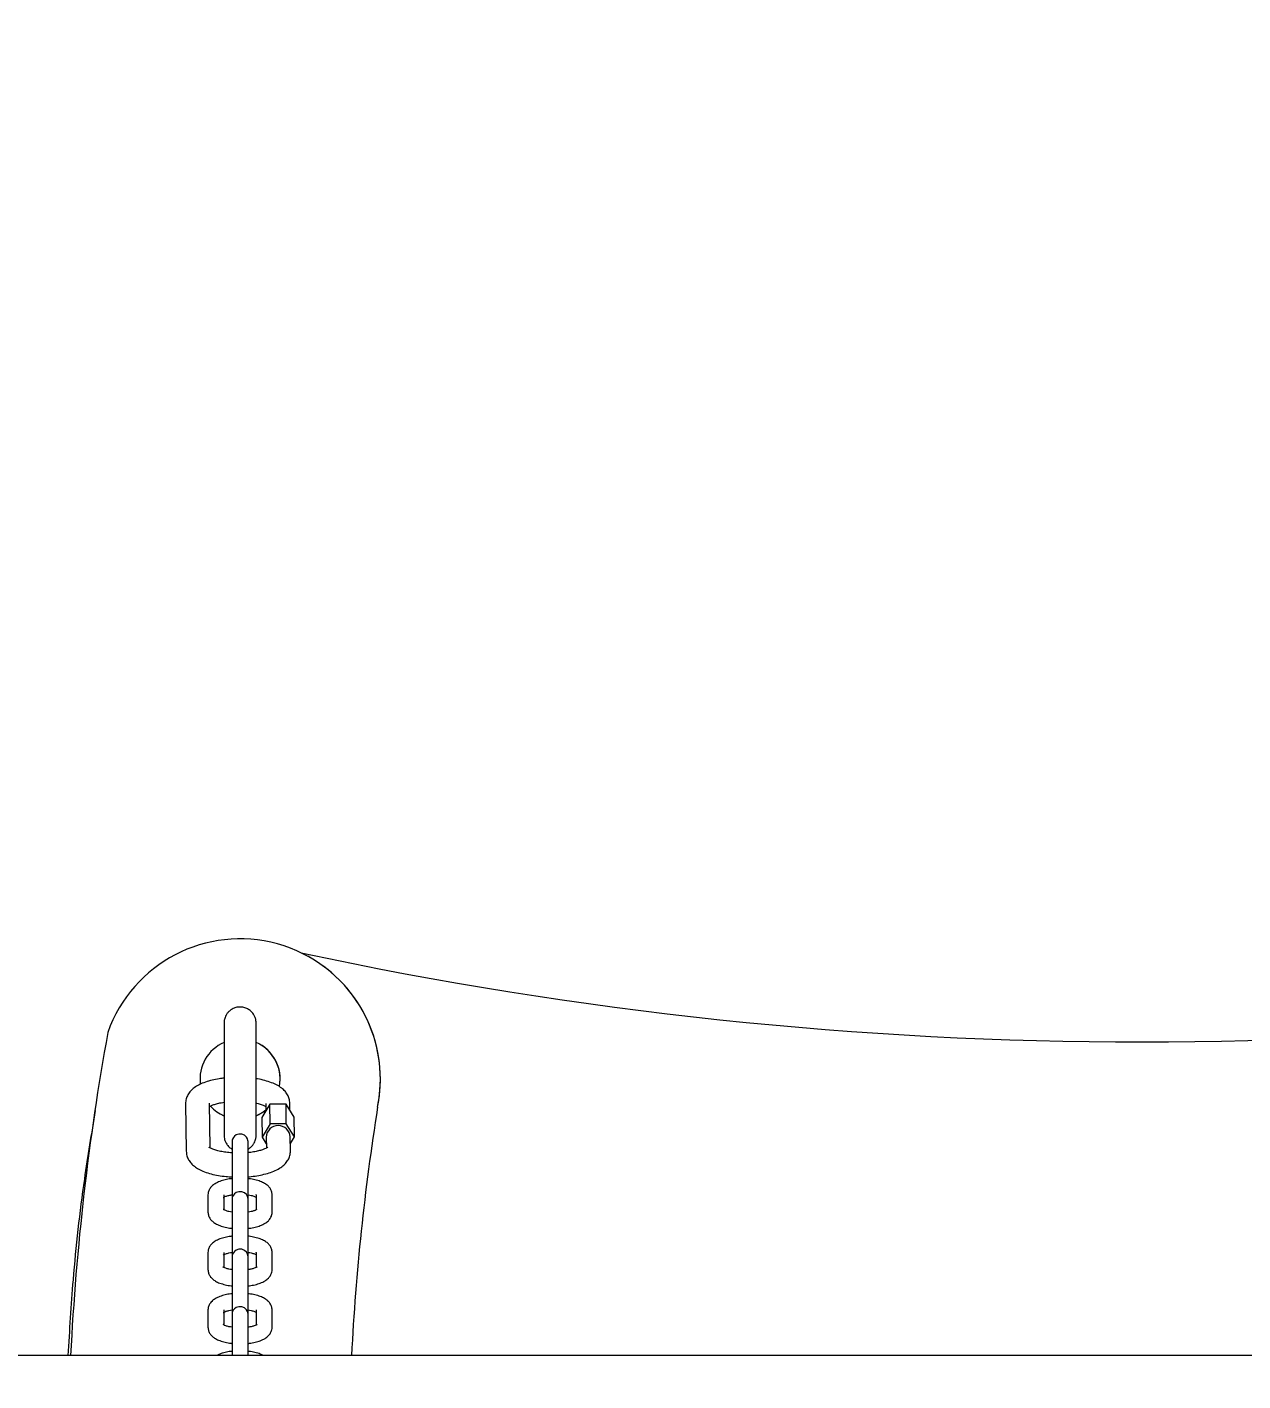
# Model space of a CAD drawing. Header units: millimetres. Extents: x -5636 to 4820, y -5607 to 4029.
# Drawn here: x 3210.4 to 3513.7, y 106.8 to 444.6 of the extents above; entities that cross this region are included whole.
import ezdxf

# ---------------------------------------------------------------- set-up
doc = ezdxf.new("R2010")
doc.units = ezdxf.units.MM
for name, color, linetype in [('DIKOM_ОБЪЕКТ', 7, 'Continuous'), ('DIKOM_РАЗМЕР_ЗОНА', 7, 'Continuous'), ('DIKOM_РАЗМЕР_ОБЪЕКТА', 7, 'Continuous')]:
    doc.layers.add(name, color=color, linetype=linetype)
doc.styles.add('style1', font='arial.ttf', dxfattribs={"width": 0.8})
doc.dimstyles.new('1-50', dxfattribs={"dimtxt": 300, "dimasz": 200, "dimexe": 100, "dimexo": 0, "dimgap": 100, "dimtad": 1, "dimdec": 0, "dimtxsty": 'style1', "dimcen": 0, "dimclrd": 7, "dimclre": 7, "dimadec": 1, "dimazin": 2, "dimtfac": 1, "dimtdec": 0, "dimtmove": 1, "dimatfit": 3, "dimfxl": 0, "dimlwd": 25, "dimlwe": 18, "dimarcsym": 0})

# ---------------------------------------------------------------- blocks, each defined once
blk = doc.blocks.new('*D15')
at = {"layer": 'Defpoints', "color": 0, "transparency": 16777216}
for p in [(-2269.25, 1034.05), (4820.3, 840.01), (4820.3, -4465.61)]:
    blk.add_point(p, dxfattribs=at)
at = {"layer": 'DIKOM_РАЗМЕР_ОБЪЕКТА', "color": 7, "lineweight": 18, "transparency": 16777216}
for p, q in [((-2269.25, 1034.05), (-2269.25, -4565.61)), ((4820.3, 840.01), (4820.3, -4565.61))]:
    blk.add_line(p, q, dxfattribs=at)
at = {"layer": 'DIKOM_РАЗМЕР_ОБЪЕКТА', "color": 7, "lineweight": 25, "transparency": 16777216}
blk.add_line((-2069.25, -4465.61), (4620.3, -4465.61), dxfattribs=at)
at = {"layer": 'DIKOM_РАЗМЕР_ОБЪЕКТА', "color": 7, "transparency": 16777216}
for points in [[(-2069.25, -4432.28), (-2069.25, -4498.95), (-2269.25, -4465.61)], [(4620.3, -4432.28), (4620.3, -4498.95), (4820.3, -4465.61)]]:
    blk.add_solid(points, dxfattribs=at)
at = {"layer": 'DIKOM_РАЗМЕР_ОБЪЕКТА', "color": 0, "transparency": 16777216, "insert": (1882.33, -4212.44), "char_height": 300, "attachment_point": 5, "style": 'style1'}
blk.add_mtext('7100', dxfattribs=at)
blk = doc.blocks.new('*D13')
at = {"layer": 'Defpoints', "color": 0, "transparency": 16777216}
for p in [(-4159.26, 1546.65), (4820.3, -1862.8), (4820.3, -5506.71)]:
    blk.add_point(p, dxfattribs=at)
at = {"layer": 'DIKOM_РАЗМЕР_ЗОНА', "color": 7, "lineweight": 18, "transparency": 16777216}
for p, q in [((-4159.26, 1546.65), (-4159.26, -5606.71)), ((4820.3, -1862.8), (4820.3, -5606.71))]:
    blk.add_line(p, q, dxfattribs=at)
at = {"layer": 'DIKOM_РАЗМЕР_ЗОНА', "color": 7, "lineweight": 25, "transparency": 16777216}
blk.add_line((-3959.26, -5506.71), (4620.3, -5506.71), dxfattribs=at)
at = {"layer": 'DIKOM_РАЗМЕР_ЗОНА', "color": 7, "transparency": 16777216}
for points in [[(-3959.26, -5473.37), (-3959.26, -5540.04), (-4159.26, -5506.71)], [(4620.3, -5473.37), (4620.3, -5540.04), (4820.3, -5506.71)]]:
    blk.add_solid(points, dxfattribs=at)
at = {"layer": 'DIKOM_РАЗМЕР_ЗОНА', "color": 0, "transparency": 16777216, "insert": (1761.06, -5253.53), "char_height": 300, "attachment_point": 5, "style": 'style1'}
blk.add_mtext('9000', dxfattribs=at)

msp = doc.modelspace()

# ---------------------------------------------------------------- linework, layer by layer
at = {"layer": 'DIKOM_ОБЪЕКТ', "color": 7, "linetype": 'Continuous', "lineweight": 15}
for p, q in [((3280.41, 212.74), (3280.41, 212.74)), ((3268.36, 190.83), (3268.36, 190.83)), ((3273.37, 180.22), (3273.54, 182.07)), ((3249.94, 175.97), (3250.11, 164.06)), ((3256.1, 164.89), (3255.94, 176.05)), ((3270.98, 175.8), (3268.96, 172.53)), ((3269.94, 176), (3269.97, 174.16)), ((3275, 175.81), (3270.98, 175.8)), ((3271.05, 170.9), (3270.98, 175.8)), ((3275.07, 170.9), (3275, 175.81)), ((3277.02, 172.54), (3275, 175.81)), ((3275.97, 174.24), (3275.94, 176.08)), ((3258.72, 173.31), (3258.72, 173.31)), ((3258.72, 173.31), (3259.47, 172.94)), ((3268.96, 172.53), (3269.03, 167.63)), ((3277.08, 167.64), (3277.02, 172.54)), ((3297.83, 175.07), (3297.83, 175.07)), ((3271.05, 170.9), (3269.03, 167.63)), ((3275.07, 170.9), (3271.05, 170.9)), ((3277.08, 167.64), (3275.07, 170.9)), ((3261.54, 165.97), (3261.53, 161.66)), ((3265.53, 161.66), (3265.54, 165.97)), ((3269.03, 167.63), (3270.08, 165.93)), ((3270.06, 167.59), (3270.1, 164.87)), ((3276.11, 164.17), (3276.06, 167.68)), ((3276.08, 166.01), (3277.08, 167.64)), ((3265.54, 157.23), (3265.54, 157.72)), ((3255.53, 153.19), (3255.53, 148.89)), ((3259.53, 149.43), (3259.53, 153.19)), ((3265.53, 150.46), (3265.54, 153.19)), ((3267.53, 153.19), (3267.54, 153.25)), ((3267.53, 153.19), (3267.53, 149.43)), ((3271.53, 148.88), (3271.53, 153.19)), ((3261.53, 151.61), (3261.53, 147.31)), ((3265.53, 147.31), (3265.53, 151.61)), ((3255.53, 138.83), (3255.53, 134.53)), ((3259.53, 135.07), (3259.53, 138.83)), ((3265.53, 136.11), (3265.53, 138.84)), ((3267.53, 138.83), (3267.53, 138.89)), ((3267.53, 138.83), (3267.53, 135.07)), ((3271.53, 134.53), (3271.53, 138.83)), ((3261.53, 137.26), (3261.53, 132.95)), ((3265.53, 132.95), (3265.53, 137.26)), ((3255.53, 124.48), (3255.53, 120.17)), ((3259.53, 120.72), (3259.53, 124.48)), ((3261.53, 122.9), (3261.53, 118.59)), ((3265.53, 121.75), (3265.53, 124.48)), ((3265.53, 118.59), (3265.53, 122.9)), ((3267.53, 124.48), (3267.53, 124.54)), ((3267.53, 124.48), (3267.53, 120.71)), ((3271.53, 120.17), (3271.53, 124.48)), ((4298.42, 113.1), (801.01, 113.1))]:
    msp.add_line(p, q, dxfattribs=at)
at = {"layer": 'DIKOM_ОБЪЕКТ', "color": 7, "linetype": 'Continuous', "lineweight": 15, "flags": 128}
for points in [[(3267.53, 172.9), (3269.22, 173.84), (3269.96, 174.41)], [(3265.54, 163.74), (3265.54, 164.49), (3265.54, 165.37), (3265.54, 166), (3265.54, 166.33), (3265.54, 166.38), (3265.54, 166.39), (3265.54, 166.4), (3265.54, 166.42), (3265.53, 166.48), (3265.49, 166.8), (3265.38, 167.14), (3265.11, 167.61), (3264.61, 168.06), (3263.97, 168.32), (3263.25, 168.35), (3262.6, 168.14), (3262.16, 167.82), (3261.86, 167.47), (3261.68, 167.12), (3261.59, 166.83), (3261.55, 166.6), (3261.54, 166.46), (3261.54, 166.41), (3261.54, 166.4), (3261.54, 166.39), (3261.54, 166.39), (3261.54, 166.38), (3261.54, 166.38), (3261.54, 166.36), (3261.54, 166.12), (3261.54, 165.97), (3261.54, 165.97)], [(3265.53, 148.88), (3265.53, 149.02), (3265.53, 150.13), (3265.53, 151.01), (3265.53, 151.64), (3265.53, 151.97), (3265.53, 152.03), (3265.53, 152.03), (3265.53, 152.04), (3265.53, 152.06), (3265.53, 152.12), (3265.49, 152.44), (3265.38, 152.78), (3265.11, 153.25), (3264.61, 153.7), (3263.97, 153.97), (3263.24, 153.99), (3262.6, 153.78), (3262.15, 153.46), (3261.86, 153.11), (3261.68, 152.77), (3261.59, 152.47), (3261.55, 152.25), (3261.54, 152.1), (3261.53, 152.05), (3261.53, 152.04), (3261.53, 152.03), (3261.53, 152.03), (3261.53, 152.02), (3261.53, 152.02), (3261.53, 152), (3261.53, 151.76), (3261.53, 151.61), (3261.53, 151.61)], [(3265.53, 134.52), (3265.53, 134.67), (3265.53, 135.77), (3265.53, 136.66), (3265.53, 137.28), (3265.53, 137.61), (3265.53, 137.67), (3265.53, 137.68), (3265.53, 137.69), (3265.53, 137.7), (3265.53, 137.76), (3265.48, 138.08), (3265.38, 138.43), (3265.1, 138.89), (3264.61, 139.34), (3263.96, 139.61), (3263.24, 139.63), (3262.6, 139.42), (3262.15, 139.1), (3261.86, 138.75), (3261.68, 138.41), (3261.58, 138.11), (3261.54, 137.89), (3261.53, 137.74), (3261.53, 137.7), (3261.53, 137.68), (3261.53, 137.68), (3261.53, 137.67), (3261.53, 137.67), (3261.53, 137.66), (3261.53, 137.64), (3261.53, 137.41), (3261.53, 137.26), (3261.53, 137.26)], [(3265.53, 120.16), (3265.53, 120.31), (3265.53, 121.41), (3265.53, 122.3), (3265.53, 122.92), (3265.53, 123.25), (3265.53, 123.31), (3265.53, 123.32), (3265.53, 123.33), (3265.53, 123.34), (3265.53, 123.41), (3265.48, 123.72), (3265.37, 124.07), (3265.1, 124.53), (3264.61, 124.98), (3263.96, 125.25), (3263.24, 125.28), (3262.59, 125.07), (3262.15, 124.75), (3261.85, 124.39), (3261.68, 124.05), (3261.58, 123.75), (3261.54, 123.53), (3261.53, 123.39), (3261.53, 123.34), (3261.53, 123.32), (3261.53, 123.32), (3261.53, 123.31), (3261.53, 123.31), (3261.53, 123.3), (3261.53, 123.28), (3261.53, 123.05), (3261.53, 122.9), (3261.53, 122.9)]]:
    msp.add_lwpolyline(points, dxfattribs=at)
at = {"layer": 'DIKOM_ОБЪЕКТ', "color": 7, "linetype": 'Continuous', "lineweight": 15}
for centre, radius, start, end in [((3263.54, 182.07), 35, 348.4551, 160.534), ((3488.55, 1191.34), 1000, 257.88912, 282.1085), ((3263.54, 182.07), 35, 348.4551, 61.1812), ((3846.35, 82.08), 625.85, 169.72352, 177.15981), ((3263.54, 182.07), 10, 113.4973, 187.1216), ((3263.54, 182.07), 10, 349.4794, 66.5027), ((3263.54, 182.07), 10, 0, 61.1812), ((3263.54, 182.07), 10, 222.222, 246.5027), ((3263.54, 182.07), 10, 293.5666, 309.968), ((3870.15, 83.7), 579.56, 170.92938, 177.09242), ((3870.15, 83.7), 579.56, 170.92938, 177.09237), ((3273.06, 167.5), 3, 3.2945, 178.2984)]:
    msp.add_arc(centre, radius, start, end, dxfattribs=at)
for points, knots in [([(3267.54, 191.18), (3267.54, 191.46), (3267.54, 192.27), (3267.54, 193.4), (3267.54, 194.52), (3267.54, 195.36), (3267.54, 195.89), (3267.54, 196.05), (3267.54, 196.08), (3267.54, 196.1), (3267.54, 196.12), (3267.54, 196.16), (3267.54, 196.26), (3267.52, 196.47), (3267.48, 196.81), (3267.35, 197.33), (3267.08, 197.99), (3266.58, 198.73), (3265.85, 199.38), (3264.95, 199.86), (3263.89, 200.11), (3262.79, 200.05), (3261.81, 199.72), (3261.04, 199.23), (3260.46, 198.67), (3260.06, 198.08), (3259.8, 197.52), (3259.65, 197.02), (3259.57, 196.63), (3259.55, 196.35), (3259.54, 196.19), (3259.54, 196.13), (3259.54, 196.11), (3259.54, 196.1), (3259.54, 196.09), (3259.54, 196.07), (3259.54, 196.04), (3259.54, 195.83), (3259.54, 195.26), (3259.54, 194.39), (3259.54, 193.23), (3259.54, 191.83), (3259.54, 190.2), (3259.54, 188.39), (3259.54, 186.44), (3259.54, 184.39), (3259.54, 182.29), (3259.54, 180.18), (3259.54, 178.12), (3259.54, 176.14), (3259.54, 174.3), (3259.54, 172.63), (3259.54, 171.18), (3259.54, 169.97), (3259.54, 169.04), (3259.54, 168.39), (3259.54, 168.15), (3259.54, 168.07), (3259.54, 168.07), (3259.54, 168.03), (3259.54, 168.01), (3259.54, 167.95), (3259.56, 167.52), (3259.69, 166.86), (3260.09, 165.98), (3260.64, 165.28), (3261.16, 164.8), (3261.49, 164.65), (3261.54, 164.63)], [0, 0, 0, 0, 0.014802, 0.043855, 0.072912, 0.101969, 0.131031, 0.16012, 0.163827, 0.16488, 0.165357, 0.165809, 0.16683, 0.169426, 0.17459, 0.18118, 0.19141, 0.204064, 0.217815, 0.231578, 0.246132, 0.262433, 0.276417, 0.288744, 0.299777, 0.309596, 0.318161, 0.325348, 0.330983, 0.334894, 0.336871, 0.337383, 0.337736, 0.338151, 0.338861, 0.340579, 0.347861, 0.375538, 0.404815, 0.43389, 0.46295, 0.492006, 0.521062, 0.550116, 0.579171, 0.608225, 0.637279, 0.666333, 0.695389, 0.724443, 0.753496, 0.78255, 0.811605, 0.840661, 0.869717, 0.898777, 0.92785, 0.938163, 0.94219, 0.942758, 0.943195, 0.943751, 0.945497, 0.960897, 0.971352, 0.984921, 0.998032, 1, 1, 1, 1]), ([(3267.54, 168.09), (3267.54, 168.09), (3267.54, 168.08), (3267.54, 168.15), (3267.54, 168.37), (3267.54, 168.93), (3267.54, 169.82), (3267.54, 170.99), (3267.54, 172.4), (3267.54, 174.04), (3267.54, 175.86), (3267.54, 177.82), (3267.54, 179.87), (3267.54, 181.97), (3267.54, 184.08), (3267.54, 186.14), (3267.54, 188.11), (3267.54, 189.94), (3267.54, 191.6), (3267.54, 193.04), (3267.54, 194.23), (3267.54, 195.15), (3267.54, 195.77), (3267.54, 196), (3267.54, 196.06), (3267.54, 196.06), (3267.54, 196.06)], [0, 0, 0, 0, 0.001196, 0.020043, 0.060342, 0.108476, 0.157092, 0.20575, 0.254414, 0.303083, 0.351752, 0.400422, 0.449091, 0.497763, 0.54643, 0.595101, 0.643774, 0.692443, 0.741111, 0.78978, 0.838448, 0.887113, 0.935769, 0.984388, 0.996391, 1, 1, 1, 1]), ([(3259.59, 182.33), (3259.16, 182.28), (3258.1, 182.17), (3256.51, 181.84), (3254.84, 181.35), (3253.35, 180.73), (3252.12, 179.99), (3251.17, 179.15), (3250.49, 178.21), (3250.02, 177.15), (3249.97, 176.37), (3249.94, 175.97)], [0, 0, 0, 0, 0.084651, 0.211889, 0.342134, 0.477633, 0.605971, 0.714989, 0.811788, 0.90288, 1, 1, 1, 1]), ([(3275.94, 176.08), (3275.91, 176.45), (3275.84, 177.19), (3275.39, 178.21), (3274.75, 179.1), (3273.89, 179.88), (3272.79, 180.59), (3271.41, 181.22), (3269.75, 181.74), (3268.42, 182.05), (3267.63, 182.15), (3267.49, 182.17)], [0, 0, 0, 0, 0.09898, 0.198153, 0.298881, 0.407991, 0.532582, 0.675482, 0.824636, 0.969064, 1, 1, 1, 1]), ([(3255.95, 175.27), (3256, 175.3), (3256.16, 175.4), (3256.73, 175.64), (3257.64, 175.92), (3258.63, 176.16), (3259.35, 176.25), (3259.61, 176.29)], [0, 0, 0, 0, 0.087378, 0.320672, 0.573013, 0.841177, 1, 1, 1, 1]), ([(3267.54, 176.07), (3267.6, 176.06), (3268.1, 175.97), (3268.84, 175.74), (3269.61, 175.45), (3269.86, 175.31), (3269.95, 175.26)], [0, 0, 0, 0, 0.054882, 0.42961, 0.789173, 1, 1, 1, 1]), ([(3227.4, 174.21), (3226.46, 168.52), (3224.13, 154.51), (3221.85, 134.11), (3220.97, 119.39), (3220.6, 113.1)], [0, 0, 0, 0, 0.28089, 0.692603, 1, 1, 1, 1]), ([(3265.54, 164.62), (3265.75, 164.75), (3266.18, 165.02), (3266.69, 165.58), (3267.07, 166.16), (3267.31, 166.71), (3267.45, 167.19), (3267.51, 167.57), (3267.53, 167.82), (3267.54, 167.96), (3267.54, 168.01), (3267.54, 168.03), (3267.54, 168.04), (3267.54, 168.06), (3267.54, 168.07), (3267.54, 168.11), (3267.54, 168.33), (3267.54, 168.9), (3267.54, 169.79), (3267.54, 170.96), (3267.54, 172.04), (3267.54, 172.78), (3267.54, 172.97)], [0, 0, 0, 0, 0.046438, 0.095043, 0.138206, 0.175662, 0.206828, 0.230883, 0.247101, 0.254009, 0.256224, 0.257799, 0.259705, 0.263021, 0.271231, 0.307657, 0.431842, 0.56314, 0.693658, 0.824113, 0.95455, 1, 1, 1, 1]), ([(3265.54, 165.97), (3265.54, 166.05), (3265.54, 166.24), (3265.54, 166.35), (3265.54, 166.36), (3265.54, 166.36)], [0, 0, 0, 0, 0.353236, 0.872288, 1, 1, 1, 1]), ([(3250.11, 164.06), (3250.14, 163.69), (3250.21, 162.95), (3250.66, 161.93), (3251.3, 161.05), (3252.16, 160.26), (3253.26, 159.55), (3254.64, 158.92), (3256.29, 158.4), (3258.11, 158.01), (3259.87, 157.76), (3261.03, 157.69), (3261.54, 157.66)], [0, 0, 0, 0, 0.081337, 0.162814, 0.245575, 0.335223, 0.437595, 0.555008, 0.67756, 0.796228, 0.911673, 1, 1, 1, 1]), ([(3261.54, 163.67), (3261.41, 163.68), (3260.75, 163.71), (3259.64, 163.85), (3258.3, 164.09), (3257.19, 164.4), (3256.39, 164.72), (3255.94, 164.95), (3255.78, 165.1), (3255.8, 165.07), (3255.81, 165.06)], [0, 0, 0, 0, 0.042527, 0.215962, 0.386814, 0.553167, 0.712787, 0.845634, 0.969781, 1, 1, 1, 1]), ([(3270.42, 165.08), (3270.4, 165.06), (3270.36, 165.02), (3269.97, 164.78), (3269.33, 164.51), (3268.41, 164.21), (3267.22, 163.96), (3266.24, 163.79), (3265.64, 163.75), (3265.54, 163.74)], [0, 0, 0, 0, 0.136591, 0.279148, 0.43332, 0.600073, 0.777298, 0.96202, 1, 1, 1, 1]), ([(3265.54, 157.72), (3265.64, 157.72), (3266.4, 157.76), (3267.75, 157.95), (3269.54, 158.3), (3271.21, 158.79), (3272.7, 159.41), (3273.93, 160.15), (3274.88, 160.99), (3275.56, 161.93), (3276.02, 162.99), (3276.08, 163.77), (3276.11, 164.17)], [0, 0, 0, 0, 0.019329, 0.137695, 0.257555, 0.380258, 0.507904, 0.628805, 0.7315, 0.822692, 0.908503, 1, 1, 1, 1]), ([(3261.53, 161.66), (3261.53, 161.57), (3261.53, 161.3), (3261.53, 160.63), (3261.53, 159.6), (3261.53, 158.39), (3261.53, 157.05), (3261.53, 155.67), (3261.53, 154.3), (3261.53, 153.04), (3261.53, 152.34), (3261.53, 152)], [0, 0, 0, 0, 0.061604, 0.179426, 0.29741, 0.415394, 0.533369, 0.651358, 0.769328, 0.887305, 1, 1, 1, 1]), ([(3265.53, 150.07), (3265.53, 150.07), (3265.54, 150.09), (3265.53, 150.25), (3265.53, 150.71), (3265.53, 151.49), (3265.53, 152.52), (3265.53, 153.73), (3265.53, 155.06), (3265.53, 156.45), (3265.53, 157.81), (3265.53, 159.09), (3265.53, 160.2), (3265.53, 161.1), (3265.53, 161.48), (3265.53, 161.66)], [0, 0, 0, 0, 0.019667, 0.083865, 0.166499, 0.250153, 0.333844, 0.417554, 0.501255, 0.584969, 0.668676, 0.752379, 0.836091, 0.919796, 1, 1, 1, 1]), ([(3261.54, 157.23), (3261.43, 157.22), (3260.82, 157.17), (3259.76, 156.95), (3258.43, 156.57), (3257.34, 156.05), (3256.49, 155.41), (3255.9, 154.67), (3255.58, 153.91), (3255.55, 153.4), (3255.53, 153.19)], [0, 0, 0, 0, 0.033943, 0.19538, 0.36143, 0.537049, 0.681232, 0.804234, 0.920254, 1, 1, 1, 1]), ([(3271.53, 153.19), (3271.5, 153.5), (3271.45, 154.1), (3271.02, 154.88), (3270.43, 155.54), (3269.63, 156.1), (3268.58, 156.59), (3267.27, 156.96), (3266.21, 157.18), (3265.61, 157.22), (3265.54, 157.23)], [0, 0, 0, 0, 0.117259, 0.231201, 0.348317, 0.480547, 0.637721, 0.809635, 0.975522, 1, 1, 1, 1]), ([(3259.32, 152.53), (3259.32, 152.52), (3259.3, 152.5), (3259.51, 152.66), (3260, 152.85), (3260.68, 153.06), (3261.27, 153.15), (3261.54, 153.2)], [0, 0, 0, 0, 0.087471, 0.298371, 0.527219, 0.7807, 1, 1, 1, 1]), ([(3265.54, 153.19), (3265.8, 153.15), (3266.41, 153.06), (3267.11, 152.84), (3267.41, 152.71), (3267.53, 152.65)], [0, 0, 0, 0, 0.302691, 0.699904, 1, 1, 1, 1]), ([(3255.53, 148.89), (3255.56, 148.58), (3255.62, 147.98), (3256.05, 147.19), (3256.64, 146.54), (3257.44, 145.98), (3258.49, 145.49), (3259.8, 145.11), (3260.86, 144.9), (3261.46, 144.86), (3261.53, 144.85)], [0, 0, 0, 0, 0.117239, 0.231184, 0.348267, 0.480489, 0.637621, 0.809506, 0.975367, 1, 1, 1, 1]), ([(3261.53, 148.88), (3261.27, 148.92), (3260.66, 149.02), (3259.95, 149.24), (3259.47, 149.44), (3259.29, 149.59), (3259.31, 149.56), (3259.32, 149.55)], [0, 0, 0, 0, 0.21419, 0.494796, 0.727398, 0.939426, 1, 1, 1, 1]), ([(3265.53, 151.61), (3265.53, 151.69), (3265.53, 151.88), (3265.53, 152), (3265.53, 152), (3265.53, 152)], [0, 0, 0, 0, 0.353236, 0.872288, 1, 1, 1, 1]), ([(3265.53, 149.99), (3265.53, 150), (3265.53, 150.02), (3265.53, 150.04), (3265.53, 150.05), (3265.53, 150.05), (3265.54, 150.06), (3265.53, 150.07), (3265.54, 150.09), (3265.53, 150.21), (3265.53, 150.41), (3265.53, 150.46)], [0, 0, 0, 0, 0.013832, 0.021176, 0.026474, 0.032941, 0.044267, 0.072665, 0.202466, 0.791404, 1, 1, 1, 1]), ([(3267.74, 149.55), (3267.75, 149.56), (3267.77, 149.58), (3267.55, 149.42), (3267.07, 149.22), (3266.38, 149.02), (3265.8, 148.92), (3265.53, 148.88)], [0, 0, 0, 0, 0.089166, 0.299733, 0.52821, 0.781291, 1, 1, 1, 1]), ([(3265.53, 144.85), (3265.64, 144.86), (3266.25, 144.91), (3267.3, 145.12), (3268.64, 145.51), (3269.73, 146.03), (3270.58, 146.67), (3271.16, 147.41), (3271.49, 148.17), (3271.52, 148.68), (3271.53, 148.88)], [0, 0, 0, 0, 0.033819, 0.195273, 0.361336, 0.536989, 0.681187, 0.80421, 0.920253, 1, 1, 1, 1]), ([(3261.53, 147.31), (3261.53, 147.21), (3261.53, 146.94), (3261.53, 146.27), (3261.53, 145.24), (3261.53, 144.03), (3261.53, 142.7), (3261.53, 141.31), (3261.53, 139.95), (3261.53, 138.68), (3261.53, 137.98), (3261.53, 137.64)], [0, 0, 0, 0, 0.0616, 0.179429, 0.297406, 0.415391, 0.533366, 0.651355, 0.769326, 0.887313, 1, 1, 1, 1]), ([(3265.53, 135.71), (3265.53, 135.72), (3265.53, 135.73), (3265.53, 135.89), (3265.53, 136.35), (3265.53, 137.13), (3265.53, 138.16), (3265.53, 139.37), (3265.53, 140.7), (3265.53, 142.09), (3265.53, 143.46), (3265.53, 144.73), (3265.53, 145.84), (3265.53, 146.74), (3265.53, 147.12), (3265.53, 147.31)], [0, 0, 0, 0, 0.019667, 0.083865, 0.1665, 0.250154, 0.333845, 0.417555, 0.501256, 0.58497, 0.668677, 0.75238, 0.836088, 0.919793, 1, 1, 1, 1]), ([(3261.53, 142.87), (3261.43, 142.86), (3260.81, 142.81), (3259.76, 142.6), (3258.43, 142.21), (3257.33, 141.69), (3256.49, 141.05), (3255.9, 140.31), (3255.58, 139.55), (3255.55, 139.04), (3255.53, 138.83)], [0, 0, 0, 0, 0.03395, 0.19538, 0.361429, 0.537048, 0.681232, 0.804234, 0.920254, 1, 1, 1, 1]), ([(3265.53, 142.87), (3265.53, 143.14), (3265.53, 143.75), (3265.53, 144.46), (3265.53, 144.85)], [0, 0, 0, 0, 0.446851, 1, 1, 1, 1]), ([(3271.53, 138.83), (3271.5, 139.14), (3271.44, 139.74), (3271.02, 140.53), (3270.43, 141.18), (3269.63, 141.74), (3268.58, 142.23), (3267.27, 142.6), (3266.21, 142.82), (3265.61, 142.86), (3265.53, 142.87)], [0, 0, 0, 0, 0.117258, 0.231205, 0.348321, 0.48055, 0.637723, 0.809635, 0.975522, 1, 1, 1, 1]), ([(3259.32, 138.17), (3259.32, 138.16), (3259.3, 138.14), (3259.51, 138.3), (3259.99, 138.5), (3260.68, 138.7), (3261.26, 138.8), (3261.53, 138.84)], [0, 0, 0, 0, 0.087471, 0.298377, 0.527223, 0.780702, 1, 1, 1, 1]), ([(3265.53, 138.84), (3265.8, 138.8), (3266.41, 138.7), (3267.1, 138.49), (3267.39, 138.35), (3267.51, 138.3)], [0, 0, 0, 0, 0.308256, 0.712606, 1, 1, 1, 1]), ([(3261.53, 134.53), (3261.27, 134.57), (3260.65, 134.66), (3259.95, 134.88), (3259.47, 135.08), (3259.28, 135.23), (3259.31, 135.2), (3259.32, 135.19)], [0, 0, 0, 0, 0.21419, 0.494796, 0.727398, 0.939426, 1, 1, 1, 1]), ([(3265.53, 137.26), (3265.53, 137.33), (3265.53, 137.52), (3265.53, 137.64), (3265.53, 137.64), (3265.53, 137.64)], [0, 0, 0, 0, 0.353236, 0.872288, 1, 1, 1, 1]), ([(3265.53, 135.64), (3265.53, 135.65), (3265.53, 135.66), (3265.53, 135.68), (3265.53, 135.69), (3265.53, 135.69), (3265.53, 135.7), (3265.53, 135.71), (3265.53, 135.73), (3265.53, 135.85), (3265.53, 136.05), (3265.53, 136.11)], [0, 0, 0, 0, 0.013832, 0.021176, 0.026474, 0.032941, 0.044267, 0.072664, 0.202462, 0.791406, 1, 1, 1, 1]), ([(3267.74, 135.19), (3267.75, 135.2), (3267.77, 135.22), (3267.55, 135.06), (3267.07, 134.87), (3266.38, 134.66), (3265.8, 134.57), (3265.53, 134.52)], [0, 0, 0, 0, 0.089166, 0.299728, 0.528206, 0.781289, 1, 1, 1, 1]), ([(3255.53, 134.53), (3255.56, 134.22), (3255.62, 133.62), (3256.05, 132.84), (3256.64, 132.18), (3257.43, 131.62), (3258.48, 131.13), (3259.8, 130.76), (3260.85, 130.54), (3261.45, 130.5), (3261.53, 130.49)], [0, 0, 0, 0, 0.117253, 0.231177, 0.348261, 0.480485, 0.637638, 0.809503, 0.975362, 1, 1, 1, 1]), ([(3261.53, 132.95), (3261.53, 132.85), (3261.53, 132.58), (3261.53, 131.91), (3261.53, 130.89), (3261.53, 129.67), (3261.53, 128.34), (3261.53, 126.95), (3261.53, 125.59), (3261.53, 124.38), (3261.53, 123.73), (3261.53, 123.44)], [0, 0, 0, 0, 0.062634, 0.182427, 0.302378, 0.422335, 0.542291, 0.662244, 0.782197, 0.902156, 1, 1, 1, 1]), ([(3265.53, 130.49), (3265.64, 130.5), (3266.25, 130.55), (3267.3, 130.77), (3268.63, 131.15), (3269.73, 131.67), (3270.58, 132.31), (3271.16, 133.05), (3271.48, 133.81), (3271.52, 134.32), (3271.53, 134.53)], [0, 0, 0, 0, 0.033793, 0.195256, 0.361335, 0.536978, 0.681178, 0.804203, 0.920245, 1, 1, 1, 1]), ([(3265.53, 121.36), (3265.53, 121.36), (3265.53, 121.37), (3265.53, 121.54), (3265.53, 122), (3265.53, 122.78), (3265.53, 123.8), (3265.53, 125.01), (3265.53, 126.35), (3265.53, 127.73), (3265.53, 129.1), (3265.53, 130.38), (3265.53, 131.49), (3265.53, 132.39), (3265.53, 132.76), (3265.53, 132.95)], [0, 0, 0, 0, 0.019667, 0.083865, 0.166499, 0.250145, 0.333846, 0.417551, 0.501257, 0.584972, 0.668678, 0.752381, 0.836088, 0.919793, 1, 1, 1, 1]), ([(3261.53, 128.51), (3261.42, 128.5), (3260.81, 128.45), (3259.76, 128.24), (3258.43, 127.85), (3257.33, 127.33), (3256.48, 126.69), (3255.9, 125.96), (3255.58, 125.19), (3255.54, 124.68), (3255.53, 124.48)], [0, 0, 0, 0, 0.033943, 0.195382, 0.361425, 0.537045, 0.68123, 0.804233, 0.920253, 1, 1, 1, 1]), ([(3265.53, 128.51), (3265.53, 128.79), (3265.53, 129.4), (3265.53, 130.1), (3265.53, 130.49)], [0, 0, 0, 0, 0.446875, 1, 1, 1, 1]), ([(3271.53, 124.48), (3271.5, 124.78), (3271.44, 125.38), (3271.02, 126.17), (3270.42, 126.82), (3269.63, 127.38), (3268.58, 127.87), (3267.26, 128.25), (3266.21, 128.46), (3265.61, 128.51), (3265.53, 128.51)], [0, 0, 0, 0, 0.117258, 0.231205, 0.348321, 0.48055, 0.637723, 0.809636, 0.975505, 1, 1, 1, 1]), ([(3259.32, 123.81), (3259.31, 123.81), (3259.29, 123.79), (3259.51, 123.94), (3259.99, 124.14), (3260.68, 124.35), (3261.26, 124.44), (3261.53, 124.48)], [0, 0, 0, 0, 0.087471, 0.298377, 0.527223, 0.780702, 1, 1, 1, 1]), ([(3265.53, 124.48), (3265.79, 124.44), (3266.4, 124.34), (3267.1, 124.13), (3267.39, 124), (3267.51, 123.94)], [0, 0, 0, 0, 0.308257, 0.712602, 1, 1, 1, 1]), ([(3265.53, 122.9), (3265.53, 122.97), (3265.53, 123.17), (3265.53, 123.28), (3265.53, 123.29), (3265.53, 123.29)], [0, 0, 0, 0, 0.353236, 0.872288, 1, 1, 1, 1]), ([(3265.53, 121.28), (3265.53, 121.29), (3265.53, 121.3), (3265.53, 121.32), (3265.53, 121.33), (3265.53, 121.34), (3265.53, 121.34), (3265.53, 121.35), (3265.53, 121.37), (3265.53, 121.5), (3265.53, 121.7), (3265.53, 121.75)], [0, 0, 0, 0, 0.013832, 0.021176, 0.026475, 0.032925, 0.044251, 0.072654, 0.202455, 0.791417, 1, 1, 1, 1]), ([(3255.53, 120.17), (3255.56, 119.86), (3255.62, 119.26), (3256.04, 118.48), (3256.63, 117.83), (3257.43, 117.26), (3258.48, 116.78), (3259.79, 116.4), (3260.85, 116.18), (3261.45, 116.14), (3261.53, 116.13)], [0, 0, 0, 0, 0.117242, 0.231168, 0.348272, 0.48048, 0.637635, 0.809526, 0.975367, 1, 1, 1, 1]), ([(3261.53, 120.17), (3261.26, 120.21), (3260.65, 120.3), (3259.94, 120.52), (3259.47, 120.73), (3259.28, 120.87), (3259.31, 120.84), (3259.31, 120.84)], [0, 0, 0, 0, 0.214194, 0.494805, 0.727411, 0.939429, 1, 1, 1, 1]), ([(3261.53, 118.59), (3261.53, 118.5), (3261.53, 118.22), (3261.53, 117.55), (3261.53, 116.53), (3261.53, 115.32), (3261.53, 114.14), (3261.53, 113.39), (3261.53, 113.1)], [0, 0, 0, 0, 0.101227, 0.294834, 0.488695, 0.682579, 0.876435, 1, 1, 1, 1]), ([(3267.74, 120.83), (3267.75, 120.84), (3267.77, 120.86), (3267.55, 120.71), (3267.07, 120.51), (3266.38, 120.3), (3265.8, 120.21), (3265.53, 120.16)], [0, 0, 0, 0, 0.089166, 0.299734, 0.528224, 0.78129, 1, 1, 1, 1]), ([(3265.53, 116.14), (3265.64, 116.14), (3266.25, 116.19), (3267.3, 116.41), (3268.63, 116.79), (3269.73, 117.31), (3270.57, 117.95), (3271.16, 118.69), (3271.48, 119.45), (3271.52, 119.96), (3271.53, 120.17)], [0, 0, 0, 0, 0.033793, 0.195258, 0.36133, 0.536975, 0.681185, 0.80421, 0.920253, 1, 1, 1, 1]), ([(3265.53, 113.1), (3265.53, 113.19), (3265.53, 113.74), (3265.53, 114.74), (3265.53, 116.02), (3265.53, 117.13), (3265.53, 118.03), (3265.53, 118.41), (3265.53, 118.59)], [0, 0, 0, 0, 0.038944, 0.232791, 0.426613, 0.620445, 0.814273, 1, 1, 1, 1]), ([(3265.53, 114.15), (3265.53, 114.43), (3265.53, 115.04), (3265.53, 115.75), (3265.53, 116.14)], [0, 0, 0, 0, 0.446875, 1, 1, 1, 1]), ([(3261.53, 114.15), (3261.42, 114.14), (3260.81, 114.1), (3259.76, 113.88), (3258.56, 113.55), (3257.94, 113.23), (3257.69, 113.1)], [0, 0, 0, 0, 0.070941, 0.408348, 0.755378, 1, 1, 1, 1]), ([(3269.39, 113.1), (3269.13, 113.23), (3268.48, 113.55), (3267.26, 113.89), (3266.21, 114.1), (3265.61, 114.15), (3265.53, 114.15)], [0, 0, 0, 0, 0.24598, 0.603788, 0.949019, 1, 1, 1, 1])]:
    msp.add_open_spline(points, degree=3, knots=knots, dxfattribs=at)

# ---------------------------------------------------------------- dimensions: what is measured, and where the dimension line sits
at = {"layer": 'DIKOM_РАЗМЕР_ЗОНА'}
dim = msp.add_linear_dim(base=(4820.3, -5506.71), p1=(-4159.26, 1546.65), p2=(4820.3, -1862.8), text='9000', dimstyle='1-50', dxfattribs=at)
dim.commit()
dim.dimension.update_dxf_attribs({"geometry": '*D13', "text_midpoint": (1761.06, -5506.71), "dimtype": 160})
at = {"layer": 'DIKOM_РАЗМЕР_ОБЪЕКТА'}
dim = msp.add_linear_dim(base=(4820.3, -4465.61), p1=(-2269.25, 1034.05), p2=(4820.3, 840.01), text='7100', dimstyle='1-50', override={"dimscale": 1, "dimtix": 0, "dimtofl": 1, "dimtmove": 1, "dimatfit": 3}, dxfattribs=at)
dim.commit()
dim.dimension.update_dxf_attribs({"geometry": '*D15', "text_midpoint": (1882.33, -4465.61), "dimtype": 160})

doc.saveas('drawing.dxf')
